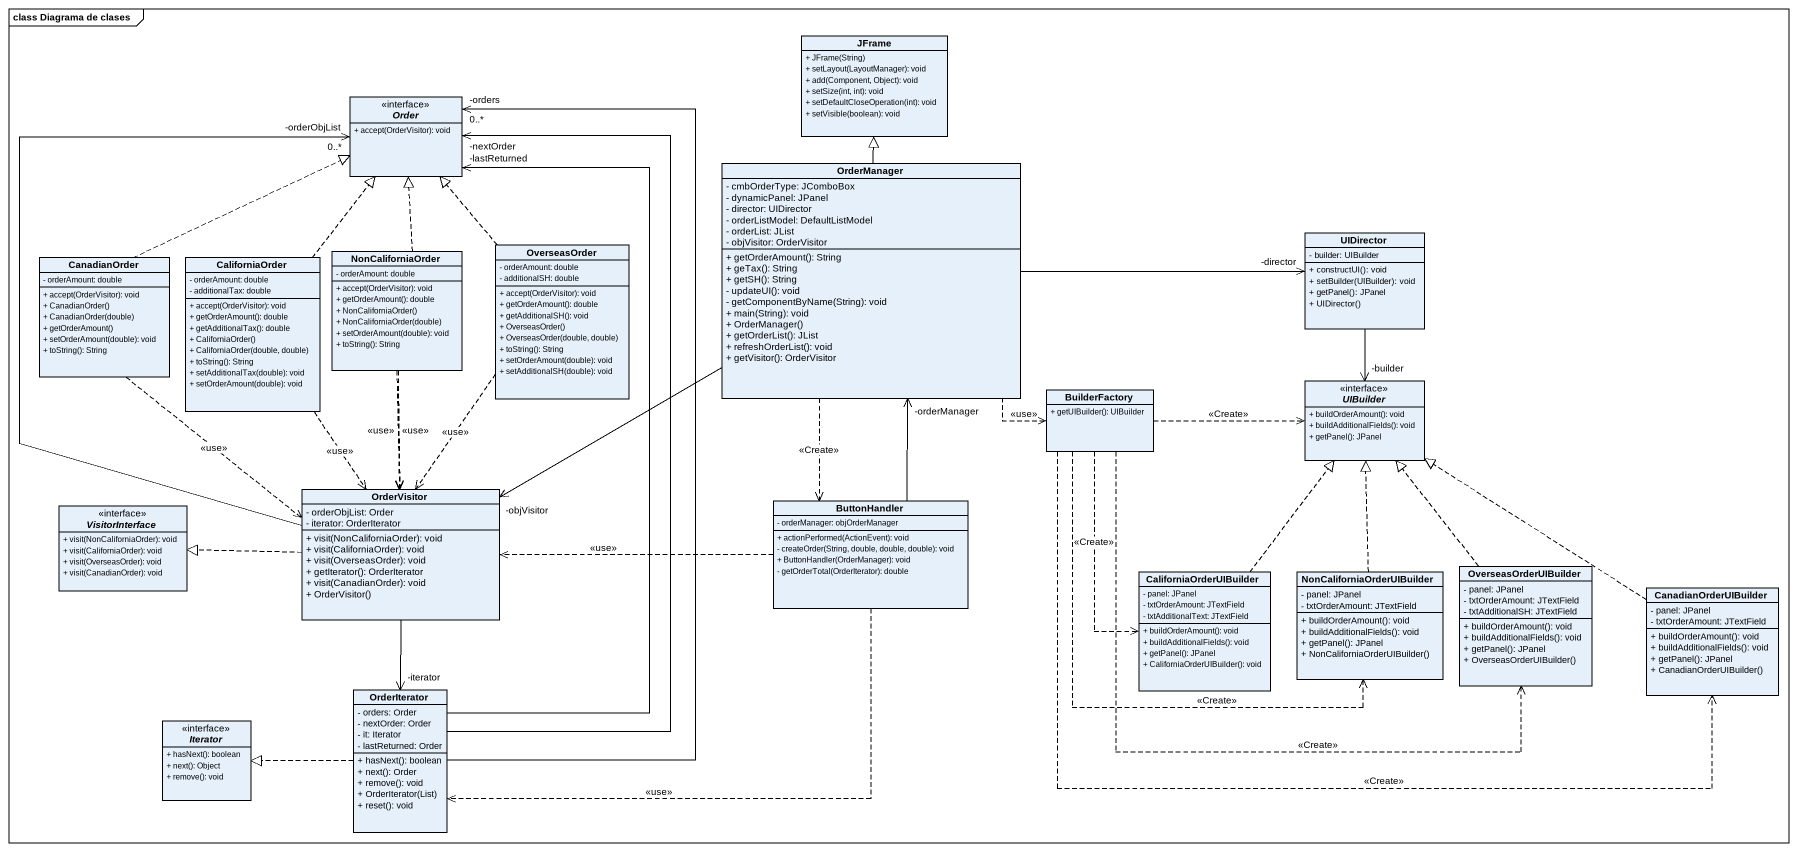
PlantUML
@startuml
mainframe class Diagrama de clases
hide circle
hide empty members
skinparam classAttributeIconSize 0
class JFrame {
  + JFrame(String)
  + setLayout(LayoutManager): void
  + add(Component, Object): void
  + setSize(int, int): void
  + setDefaultCloseOperation(int): void
  + setVisible(boolean): void
}
interface Order {
  + accept(OrderVisitor): void
}
class OrderManager {
  - cmbOrderType: JComboBox
  - dynamicPanel: JPanel
  - director: UIDirector
  - orderListModel: DefaultListModel
  - orderList: JList
  - objVisitor: OrderVisitor
  + getOrderAmount(): String
  + geTax(): String
  + getSH(): String
  - updateUI(): void
  - getComponentByName(String): void
  + main(String): void
  + OrderManager()
  + getOrderList(): JList
  + refreshOrderList(): void
  + getVisitor(): OrderVisitor
}
class OverseasOrder {
  - orderAmount: double
  - additionalSH: double
  + accept(OrderVisitor): void
  + getOrderAmount(): double
  + getAdditionalSH(): void
  + OverseasOrder()
  + OverseasOrder(double, double)
  + toString(): String
  + setOrderAmount(double): void
  + setAdditionalSH(double): void
}
class UIDirector {
  - builder: UIBuilder
  + constructUI(): void
  + setBuilder(UIBuilder): void
  + getPanel(): JPanel
  + UIDirector()
}
class CanadianOrder {
  - orderAmount: double
  + accept(OrderVisitor): void
  + CanadianOrder()
  + CanadianOrder(double)
  + getOrderAmount()
  + setOrderAmount(double): void
  + toString(): String
}
class CaliforniaOrder {
  - orderAmount: double
  - additionalTax: double
  + accept(OrderVisitor): void
  + getOrderAmount(): double
  + getAdditionalTax(): double
  + CaliforniaOrder()
  + CaliforniaOrder(double, double)
  + toString(): String
  + setAdditionalTax(double): void
  + setOrderAmount(double): void
}
class NonCaliforniaOrder {
  - orderAmount: double
  + accept(OrderVisitor): void
  + getOrderAmount(): double
  + NonCaliforniaOrder()
  + NonCaliforniaOrder(double)
  + setOrderAmount(double): void
  + toString(): String
}
class BuilderFactory {
  + getUIBuilder(): UIBuilder
}
interface UIBuilder {
  + buildOrderAmount(): void
  + buildAdditionalFields(): void
  + getPanel(): JPanel
}
interface VisitorInterface {
  + visit(NonCaliforniaOrder): void
  + visit(CaliforniaOrder): void
  + visit(OverseasOrder): void
  + visit(CanadianOrder): void
}
class OrderVisitor {
  - orderObjList: Order
  - iterator: OrderIterator
  + visit(NonCaliforniaOrder): void
  + visit(CaliforniaOrder): void
  + visit(OverseasOrder): void
  + getIterator(): OrderIterator
  + visit(CanadianOrder): void
  + OrderVisitor()
}
class ButtonHandler {
  - orderManager: objOrderManager
  + actionPerformed(ActionEvent): void
  - createOrder(String, double, double, double): void
  + ButtonHandler(OrderManager): void
  - getOrderTotal(OrderIterator): double
}
class CaliforniaOrderUIBuilder {
  - panel: JPanel
  - txtOrderAmount: JTextField
  - txtAdditionalText: JTextField
  + buildOrderAmount(): void
  + buildAdditionalFields(): void
  + getPanel(): JPanel
  + CaliforniaOrderUIBuilder(): void
}
class NonCaliforniaOrderUIBuilder {
  - panel: JPanel
  - txtOrderAmount: JTextField
  + buildOrderAmount(): void
  + buildAdditionalFields(): void
  + getPanel(): JPanel
  + NonCaliforniaOrderUIBuilder()
}
class OverseasOrderUIBuilder {
  - panel: JPanel
  - txtOrderAmount: JTextField
  - txtAdditionalSH: JTextField
  + buildOrderAmount(): void
  + buildAdditionalFields(): void
  + getPanel(): JPanel
  + OverseasOrderUIBuilder()
}
class CanadianOrderUIBuilder {
  - panel: JPanel
  - txtOrderAmount: JTextField
  + buildOrderAmount(): void
  + buildAdditionalFields(): void
  + getPanel(): JPanel
  + CanadianOrderUIBuilder()
}
interface Iterator {
  + hasNext(): boolean
  + next(): Object
  + remove(): void
}
class OrderIterator {
  - orders: Order
  - nextOrder: Order
  - it: Iterator
  - lastReturned: Order
  + hasNext(): boolean
  + next(): Order
  + remove(): void
  + OrderIterator(List)
  + reset(): void
}
OrderManager -up-|> JFrame
OrderManager -right-> "-director" UIDirector
OrderManager ..> BuilderFactory : <<use>>
OrderManager -left-> "-objVisitor" OrderVisitor
OrderManager ..> ButtonHandler : <<Create>>
OverseasOrder .up.|> Order
OverseasOrder ..> OrderVisitor : <<use>>
UIDirector --> "-builder" UIBuilder
CanadianOrder .right.|> Order
CanadianOrder ..> OrderVisitor : <<use>>
CaliforniaOrder .up.|> Order
CaliforniaOrder ..> OrderVisitor : <<use>>
NonCaliforniaOrder .up.|> Order
NonCaliforniaOrder ..> OrderVisitor : <<use>>
NonCaliforniaOrder ..> OrderVisitor : <<use>>
BuilderFactory .right.> UIBuilder : <<Create>>
BuilderFactory ..> CaliforniaOrderUIBuilder : <<Create>>
BuilderFactory ..> NonCaliforniaOrderUIBuilder : <<Create>>
BuilderFactory .right.> OverseasOrderUIBuilder : <<Create>>
BuilderFactory .right.> CanadianOrderUIBuilder : <<Create>>
OrderVisitor -up-> "-orderObjList\n0..*" Order
OrderVisitor .left.|> VisitorInterface
OrderVisitor --> "-iterator" OrderIterator
ButtonHandler -up-> "-orderManager" OrderManager
ButtonHandler .left.> OrderVisitor : <<use>>
ButtonHandler .left.> OrderIterator : <<use>>
CaliforniaOrderUIBuilder .up.|> UIBuilder
NonCaliforniaOrderUIBuilder .up.|> UIBuilder
OverseasOrderUIBuilder .up.|> UIBuilder
CanadianOrderUIBuilder .up.|> UIBuilder
OrderIterator -up-> "-orders\n0..*" Order
OrderIterator -up-> "-nextOrder" Order
OrderIterator -up-> "-lastReturned" Order
OrderIterator .left.|> Iterator
@enduml
